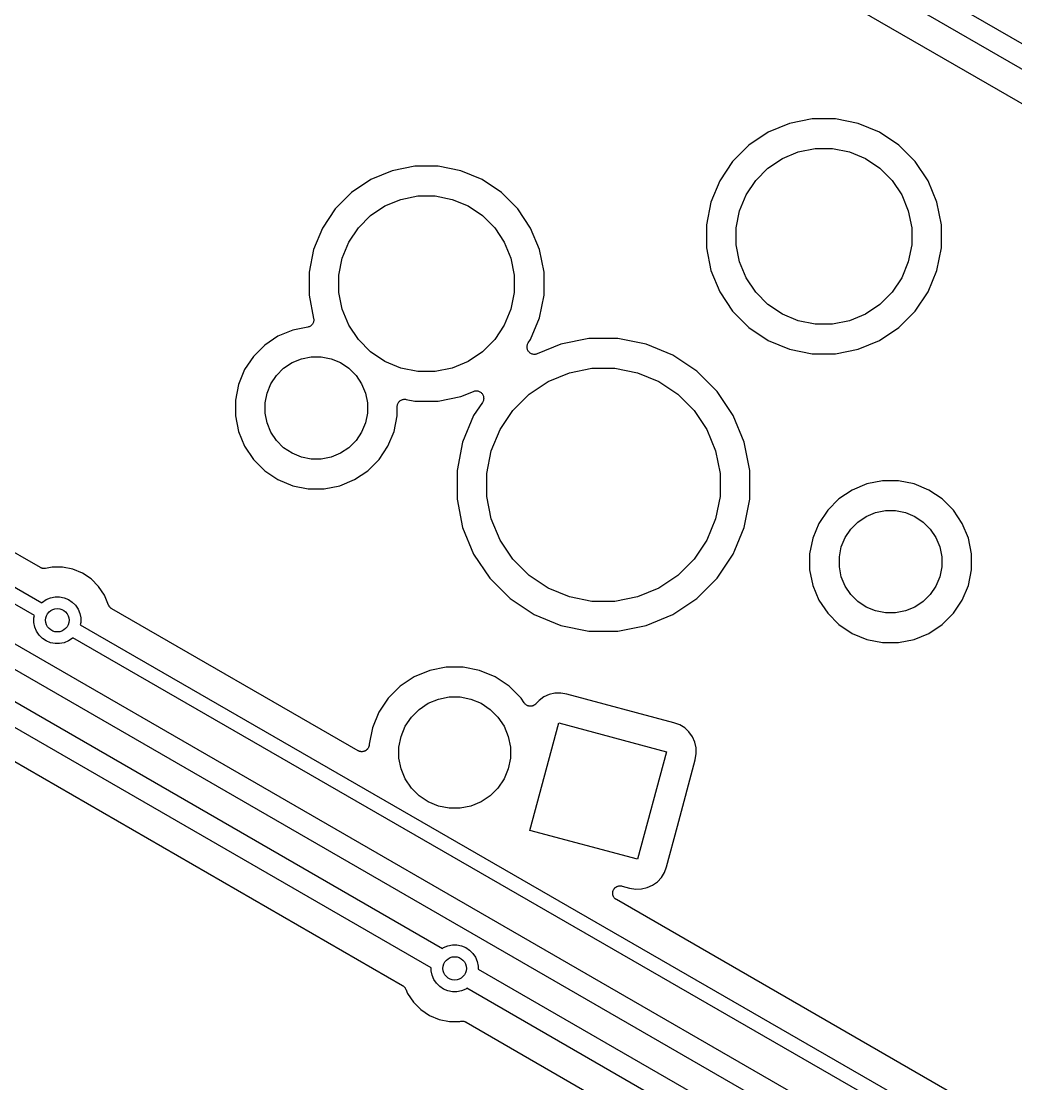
# Model space of a CAD drawing. Extents: x 0.5 to 11.2, y -6.4 to -1.8.
# Drawn here: x 3.58 to 4.25, y -4.705 to -3.989 of the extents above; entities that cross this region are included whole.
import ezdxf

# ---------------------------------------------------------------- set-up
doc = ezdxf.new("R2010")
doc.units = 0
doc.header["$MEASUREMENT"] = 0
doc.layers.add('BLACK', color=7, linetype='CONTINUOUS')

msp = doc.modelspace()

# ---------------------------------------------------------------- linework, layer by layer
at = {"layer": 'BLACK', "linetype": 'CONTINUOUS'}
for p, q in [((4.08141, -3.90485), (4.62007, -4.21585)), ((4.61378, -4.22953), (4.07391, -3.91784)), ((4.07333, -3.9406), (4.602, -4.24583)), ((4.11268, -4.05511), (4.09741, -4.05815)), ((4.12826, -4.05511), (4.11268, -4.05511)), ((4.14353, -4.05815), (4.12826, -4.05511)), ((4.09741, -4.05815), (4.08302, -4.06411)), ((4.15792, -4.06411), (4.14353, -4.05815)), ((4.08302, -4.06411), (4.07007, -4.07276)), ((4.17086, -4.07276), (4.15792, -4.06411)), ((3.05494, -4.06993), (3.59424, -4.38079)), ((4.07007, -4.07276), (4.05906, -4.08377)), ((4.10324, -4.07738), (4.11465, -4.07511)), ((4.11465, -4.07511), (4.12629, -4.07511)), ((4.12629, -4.07511), (4.13769, -4.07738)), ((4.18188, -4.08377), (4.17086, -4.07276)), ((3.58927, -4.38947), (3.05152, -4.0795)), ((4.05906, -4.08377), (4.05041, -4.09672)), ((4.08282, -4.08829), (4.0925, -4.08183)), ((4.0925, -4.08183), (4.10324, -4.07738)), ((4.13769, -4.07738), (4.14844, -4.08183)), ((4.14844, -4.08183), (4.15811, -4.08829)), ((4.19053, -4.09672), (4.18188, -4.08377)), ((3.83005, -4.09004), (3.81566, -4.09599)), ((3.84532, -4.087), (3.83005, -4.09004)), ((3.86089, -4.087), (3.84532, -4.087)), ((3.87617, -4.09004), (3.86089, -4.087)), ((3.89055, -4.09599), (3.87617, -4.09004)), ((4.0746, -4.09652), (4.08282, -4.08829)), ((4.15811, -4.08829), (4.16634, -4.09652)), ((3.81566, -4.09599), (3.80271, -4.10465)), ((3.9035, -4.10465), (3.89055, -4.09599)), ((4.05041, -4.09672), (4.04445, -4.11111)), ((4.06813, -4.10619), (4.0746, -4.09652)), ((4.16634, -4.09652), (4.1728, -4.10619)), ((4.19649, -4.1111), (4.19053, -4.09672)), ((3.80271, -4.10465), (3.7917, -4.11566)), ((3.91451, -4.11566), (3.9035, -4.10465)), ((3.82513, -4.11372), (3.83588, -4.10927)), ((3.83588, -4.10927), (3.84729, -4.107)), ((3.84729, -4.107), (3.85892, -4.107)), ((3.85892, -4.107), (3.87033, -4.10927)), ((3.87033, -4.10927), (3.88108, -4.11372)), ((4.04445, -4.11111), (4.04141, -4.12638)), ((4.06368, -4.11694), (4.06813, -4.10619)), ((4.1728, -4.10619), (4.17725, -4.11694)), ((4.19952, -4.12638), (4.19649, -4.1111)), ((3.7917, -4.11566), (3.78305, -4.12861)), ((3.81546, -4.12018), (3.82513, -4.11372)), ((3.88108, -4.11372), (3.89075, -4.12018)), ((3.92316, -4.12861), (3.91451, -4.11566)), ((4.06141, -4.12835), (4.06368, -4.11694)), ((4.17725, -4.11694), (4.17952, -4.12835)), ((3.80723, -4.12841), (3.81546, -4.12018)), ((3.89075, -4.12018), (3.89898, -4.12841)), ((4.04141, -4.12638), (4.04141, -4.14195)), ((4.19952, -4.14195), (4.19952, -4.12638)), ((3.78305, -4.12861), (3.77709, -4.14299)), ((3.80077, -4.13808), (3.80723, -4.12841)), ((3.89898, -4.12841), (3.90544, -4.13808)), ((3.92912, -4.14299), (3.92316, -4.12861)), ((4.06141, -4.13998), (4.06141, -4.12835)), ((4.17952, -4.12835), (4.17952, -4.13998)), ((3.79632, -4.14883), (3.80077, -4.13808)), ((3.90544, -4.13808), (3.90989, -4.14883)), ((4.06368, -4.15139), (4.06141, -4.13998)), ((4.17952, -4.13998), (4.17725, -4.15139)), ((3.77709, -4.14299), (3.77405, -4.15827)), ((3.93216, -4.15827), (3.92912, -4.14299)), ((4.04141, -4.14195), (4.04445, -4.15722)), ((4.19649, -4.15722), (4.19952, -4.14195)), ((3.79405, -4.16024), (3.79632, -4.14883)), ((3.90989, -4.14883), (3.91216, -4.16024)), ((4.06813, -4.16214), (4.06368, -4.15139)), ((4.17725, -4.15139), (4.1728, -4.16214)), ((3.77405, -4.15827), (3.77405, -4.17384)), ((3.79405, -4.17187), (3.79405, -4.16024)), ((3.91216, -4.16024), (3.91216, -4.17187)), ((3.93216, -4.17384), (3.93216, -4.15827)), ((4.04445, -4.15722), (4.05041, -4.17161)), ((4.0746, -4.17181), (4.06813, -4.16214)), ((4.1728, -4.16214), (4.16634, -4.17181)), ((4.19053, -4.17161), (4.19649, -4.15722)), ((3.77405, -4.17384), (3.77715, -4.18944)), ((3.79632, -4.18328), (3.79405, -4.17187)), ((3.91216, -4.17187), (3.90989, -4.18328)), ((3.92912, -4.18911), (3.93216, -4.17384)), ((4.05041, -4.17161), (4.05906, -4.18456)), ((4.08282, -4.18004), (4.0746, -4.17181)), ((4.16634, -4.17181), (4.15811, -4.18004)), ((4.18188, -4.18456), (4.19053, -4.17161)), ((3.80077, -4.19403), (3.79632, -4.18328)), ((3.90989, -4.18328), (3.90544, -4.19403)), ((4.0925, -4.1865), (4.08282, -4.18004)), ((4.15811, -4.18004), (4.14844, -4.1865)), ((3.77715, -4.19142), (3.77714, -4.19144)), ((3.77715, -4.18944), (3.77716, -4.18948)), ((3.7772, -4.19096), (3.77715, -4.19142)), ((3.77716, -4.18948), (3.77716, -4.18948)), ((3.77716, -4.18948), (3.77716, -4.18948)), ((3.77716, -4.18948), (3.77717, -4.18951)), ((3.77717, -4.18951), (3.77721, -4.18999)), ((3.77725, -4.19048), (3.7772, -4.19096)), ((3.77721, -4.18999), (3.77725, -4.19045)), ((3.77725, -4.19045), (3.77725, -4.19047)), ((3.77725, -4.19047), (3.77725, -4.19048)), ((3.92316, -4.2035), (3.92912, -4.18911)), ((4.05906, -4.18456), (4.07007, -4.19557)), ((4.10324, -4.19095), (4.0925, -4.1865)), ((4.11465, -4.19322), (4.10324, -4.19095)), ((4.13769, -4.19095), (4.12629, -4.19322)), ((4.14844, -4.1865), (4.13769, -4.19095)), ((4.17086, -4.19557), (4.18188, -4.18456)), ((3.76305, -4.19735), (3.75314, -4.20145)), ((3.77323, -4.19532), (3.76305, -4.19735)), ((3.77367, -4.19519), (3.77323, -4.19532)), ((3.77413, -4.19505), (3.77367, -4.19519)), ((3.77414, -4.19504), (3.77413, -4.19505)), ((3.77416, -4.19504), (3.77414, -4.19504)), ((3.77457, -4.19482), (3.77416, -4.19504)), ((3.77499, -4.1946), (3.77457, -4.19482)), ((3.77501, -4.19459), (3.77499, -4.1946)), ((3.77502, -4.19458), (3.77501, -4.19459)), ((3.77538, -4.19429), (3.77502, -4.19458)), ((3.77575, -4.19399), (3.77538, -4.19429)), ((3.77576, -4.19397), (3.77575, -4.19399)), ((3.77578, -4.19396), (3.77576, -4.19397)), ((3.77607, -4.1936), (3.77578, -4.19396)), ((3.77638, -4.19324), (3.77607, -4.1936)), ((3.77639, -4.19322), (3.77638, -4.19324)), ((3.7764, -4.19321), (3.77639, -4.19322)), ((3.77662, -4.1928), (3.7764, -4.19321)), ((3.77685, -4.19238), (3.77662, -4.1928)), ((3.77686, -4.19235), (3.77685, -4.19237)), ((3.77685, -4.19237), (3.77685, -4.19238)), ((3.777, -4.19191), (3.77686, -4.19235)), ((3.77714, -4.19145), (3.777, -4.19191)), ((3.77714, -4.19144), (3.77714, -4.19145)), ((3.80723, -4.2037), (3.80077, -4.19403)), ((3.90544, -4.19403), (3.89898, -4.2037)), ((4.07007, -4.19557), (4.08302, -4.20422)), ((4.12629, -4.19322), (4.11465, -4.19322)), ((4.15792, -4.20422), (4.17086, -4.19557)), ((3.75314, -4.20145), (3.74422, -4.20741)), ((3.81546, -4.21192), (3.80723, -4.2037)), ((3.89898, -4.2037), (3.89075, -4.21192)), ((3.92158, -4.20587), (3.92316, -4.2035)), ((3.96241, -4.20297), (3.94338, -4.20675)), ((3.98181, -4.20297), (3.96241, -4.20297)), ((4.00084, -4.20675), (3.98181, -4.20297)), ((4.08302, -4.20422), (4.09741, -4.21018)), ((4.14353, -4.21018), (4.15792, -4.20422)), ((3.74422, -4.20741), (3.73663, -4.21499)), ((3.82513, -4.21839), (3.81546, -4.21192)), ((3.89075, -4.21192), (3.88108, -4.21839)), ((3.92073, -4.20862), (3.92078, -4.20814)), ((3.92074, -4.20863), (3.92073, -4.20862)), ((3.92073, -4.20864), (3.92074, -4.20863)), ((3.92078, -4.20912), (3.92073, -4.20864)), ((3.92078, -4.20814), (3.92083, -4.20767)), ((3.92082, -4.2096), (3.92078, -4.20912)), ((3.92083, -4.2096), (3.92082, -4.2096)), ((3.92083, -4.20766), (3.92084, -4.20765)), ((3.92083, -4.20767), (3.92083, -4.20766)), ((3.92083, -4.20961), (3.92083, -4.2096)), ((3.92096, -4.21007), (3.92083, -4.20961)), ((3.92084, -4.20765), (3.92098, -4.20718)), ((3.9211, -4.21053), (3.92096, -4.21007)), ((3.92098, -4.20718), (3.92112, -4.20673)), ((3.92111, -4.21054), (3.9211, -4.21053)), ((3.92134, -4.21098), (3.92111, -4.21054)), ((3.92111, -4.21054), (3.92111, -4.21054)), ((3.92112, -4.20672), (3.92136, -4.20628)), ((3.92112, -4.20673), (3.92112, -4.20672)), ((3.92112, -4.20673), (3.92112, -4.20673)), ((3.92156, -4.2114), (3.92134, -4.21098)), ((3.92136, -4.20628), (3.92158, -4.20587)), ((3.92156, -4.21141), (3.92156, -4.2114)), ((3.92156, -4.2114), (3.92156, -4.2114)), ((3.92187, -4.21179), (3.92156, -4.21141)), ((3.92217, -4.21216), (3.92187, -4.21179)), ((3.92218, -4.21216), (3.92217, -4.21216)), ((3.92217, -4.21216), (3.92217, -4.21216)), ((3.92256, -4.21248), (3.92218, -4.21216)), ((3.92292, -4.21278), (3.92256, -4.21248)), ((3.92293, -4.21279), (3.92292, -4.21278)), ((3.92292, -4.21278), (3.92292, -4.21278)), ((3.92335, -4.21302), (3.92293, -4.21279)), ((3.94338, -4.20675), (3.92765, -4.21327)), ((4.01877, -4.21418), (4.00084, -4.20675)), ((4.09741, -4.21018), (4.11268, -4.21322)), ((4.12826, -4.21322), (4.14353, -4.21018)), ((3.73663, -4.21499), (3.73068, -4.22391)), ((3.75697, -4.22295), (3.76261, -4.21918)), ((3.76261, -4.21918), (3.76888, -4.21658)), ((3.76888, -4.21658), (3.77553, -4.21526)), ((3.77553, -4.21526), (3.78232, -4.21526)), ((3.78232, -4.21526), (3.78898, -4.21658)), ((3.78898, -4.21658), (3.79525, -4.21918)), ((3.79525, -4.21918), (3.80089, -4.22295)), ((3.83588, -4.22284), (3.82513, -4.21839)), ((3.88108, -4.21839), (3.87033, -4.22284)), ((3.92377, -4.21325), (3.92335, -4.21302)), ((3.92378, -4.21325), (3.92377, -4.21325)), ((3.92379, -4.21325), (3.92378, -4.21325)), ((3.92425, -4.2134), (3.92379, -4.21325)), ((3.9247, -4.21354), (3.92425, -4.2134)), ((3.92471, -4.21354), (3.9247, -4.21354)), ((3.92472, -4.21355), (3.92471, -4.21354)), ((3.9252, -4.2136), (3.92472, -4.21355)), ((3.92567, -4.21365), (3.9252, -4.2136)), ((3.92568, -4.21365), (3.92567, -4.21365)), ((3.92569, -4.21365), (3.92568, -4.21365)), ((3.92616, -4.21361), (3.92569, -4.21365)), ((3.92665, -4.21357), (3.92616, -4.21361)), ((3.92666, -4.21356), (3.92665, -4.21356)), ((3.92665, -4.21356), (3.92665, -4.21357)), ((3.92711, -4.21343), (3.92666, -4.21356)), ((3.92758, -4.2133), (3.92711, -4.21343)), ((3.9276, -4.21329), (3.92758, -4.2133)), ((3.92765, -4.21327), (3.9276, -4.21329)), ((3.9276, -4.21329), (3.9276, -4.21329)), ((3.9276, -4.21329), (3.9276, -4.21329)), ((4.0349, -4.22496), (4.01877, -4.21418)), ((4.11268, -4.21322), (4.12826, -4.21322)), ((3.73068, -4.22391), (3.72657, -4.23382)), ((3.75217, -4.22774), (3.75697, -4.22295)), ((3.80089, -4.22295), (3.80569, -4.22774)), ((3.84729, -4.22511), (3.83588, -4.22284)), ((3.85892, -4.22511), (3.84729, -4.22511)), ((3.87033, -4.22284), (3.85892, -4.22511)), ((3.93493, -4.2319), (3.94921, -4.22598)), ((3.94921, -4.22598), (3.96438, -4.22297)), ((3.96438, -4.22297), (3.97984, -4.22297)), ((3.97984, -4.22297), (3.99501, -4.22598)), ((3.99501, -4.22598), (4.0093, -4.2319)), ((4.04862, -4.23868), (4.0349, -4.22496)), ((3.72657, -4.23382), (3.72448, -4.24434)), ((3.7458, -4.23966), (3.7484, -4.23339)), ((3.7484, -4.23339), (3.75217, -4.22774)), ((3.80569, -4.22774), (3.80946, -4.23339)), ((3.80946, -4.23339), (3.81205, -4.23966)), ((3.92207, -4.24049), (3.93493, -4.2319)), ((4.0093, -4.2319), (4.02215, -4.24049)), ((3.74448, -4.24631), (3.7458, -4.23966)), ((3.81205, -4.23966), (3.81338, -4.24631)), ((3.87617, -4.24207), (3.88468, -4.23854)), ((3.88468, -4.23854), (3.88473, -4.23852)), ((3.88473, -4.23852), (3.88473, -4.23852)), ((3.88473, -4.23852), (3.88473, -4.23852)), ((3.88473, -4.23852), (3.88474, -4.23852)), ((3.88474, -4.23852), (3.88521, -4.23838)), ((3.88521, -4.23838), (3.88567, -4.23825)), ((3.88567, -4.23825), (3.88568, -4.23825)), ((3.88568, -4.23825), (3.88617, -4.2382)), ((3.88568, -4.23825), (3.88568, -4.23825)), ((3.88617, -4.2382), (3.88664, -4.23816)), ((3.88664, -4.23816), (3.88665, -4.23816)), ((3.88665, -4.23816), (3.88665, -4.23816)), ((3.88665, -4.23816), (3.88713, -4.23822)), ((3.88713, -4.23822), (3.88761, -4.23827)), ((3.88761, -4.23827), (3.88762, -4.23827)), ((3.88762, -4.23827), (3.88762, -4.23827)), ((3.88762, -4.23827), (3.88809, -4.23842)), ((3.88809, -4.23842), (3.88854, -4.23856)), ((3.88854, -4.23856), (3.88855, -4.23856)), ((3.88855, -4.23856), (3.88855, -4.23856)), ((3.88855, -4.23856), (3.88898, -4.23879)), ((3.88898, -4.23879), (3.8894, -4.23902)), ((3.8894, -4.23902), (3.8894, -4.23903)), ((3.8894, -4.23903), (3.88941, -4.23903)), ((3.88941, -4.23903), (3.88978, -4.23934)), ((3.88978, -4.23934), (3.89015, -4.23965)), ((3.89015, -4.23965), (3.89015, -4.23965)), ((3.89015, -4.23965), (3.89016, -4.23966)), ((3.89016, -4.23966), (3.89046, -4.24003)), ((3.89046, -4.24003), (3.89076, -4.24041)), ((3.89076, -4.24041), (3.89077, -4.24041)), ((3.89077, -4.24041), (3.89077, -4.24042)), ((3.89077, -4.24042), (3.891, -4.24084)), ((3.891, -4.24084), (3.89122, -4.24127)), ((3.89122, -4.24127), (3.89122, -4.24127)), ((3.89122, -4.24127), (3.89123, -4.24128)), ((3.89123, -4.24128), (3.89136, -4.24175)), ((3.91114, -4.25143), (3.92207, -4.24049)), ((4.02215, -4.24049), (4.03309, -4.25143)), ((4.0594, -4.25481), (4.04862, -4.23868)), ((3.23149, -4.24847), (3.8638, -4.61353)), ((3.59328, -4.35716), (3.40422, -4.24818)), ((3.72448, -4.24434), (3.72448, -4.25507)), ((3.74448, -4.2531), (3.74448, -4.24631)), ((3.81338, -4.24631), (3.81338, -4.2531)), ((3.83338, -4.24875), (3.83343, -4.24828)), ((3.83343, -4.24828), (3.83348, -4.24781)), ((3.83348, -4.2478), (3.83349, -4.24778)), ((3.83348, -4.24781), (3.83348, -4.2478)), ((3.83349, -4.24778), (3.83363, -4.24734)), ((3.83363, -4.24734), (3.83377, -4.24688)), ((3.83377, -4.24688), (3.83378, -4.24687)), ((3.83378, -4.24685), (3.83401, -4.24644)), ((3.83378, -4.24687), (3.83378, -4.24685)), ((3.83401, -4.24644), (3.83423, -4.24602)), ((3.83423, -4.24602), (3.83424, -4.24601)), ((3.83424, -4.24601), (3.83425, -4.246)), ((3.83425, -4.246), (3.83455, -4.24564)), ((3.83455, -4.24564), (3.83486, -4.24527)), ((3.83486, -4.24527), (3.83487, -4.24526)), ((3.83487, -4.24526), (3.83488, -4.24525)), ((3.83488, -4.24525), (3.83525, -4.24495)), ((3.83525, -4.24495), (3.83561, -4.24466)), ((3.83561, -4.24466), (3.83563, -4.24465)), ((3.83563, -4.24465), (3.83564, -4.24464)), ((3.83564, -4.24464), (3.83605, -4.24442)), ((3.83605, -4.24442), (3.83647, -4.2442)), ((3.83647, -4.2442), (3.83649, -4.2442)), ((3.83649, -4.2442), (3.8365, -4.24419)), ((3.8365, -4.24419), (3.83695, -4.24406)), ((3.83695, -4.24406), (3.83741, -4.24392)), ((3.83741, -4.24392), (3.83742, -4.24392)), ((3.83742, -4.24392), (3.83744, -4.24391)), ((3.83744, -4.24391), (3.83791, -4.24387)), ((3.83791, -4.24387), (3.83838, -4.24382)), ((3.83838, -4.24382), (3.8384, -4.24383)), ((3.8384, -4.24383), (3.83841, -4.24382)), ((3.83841, -4.24382), (3.83888, -4.24387)), ((3.83888, -4.24387), (3.83935, -4.24392)), ((3.83935, -4.24392), (3.84532, -4.24511)), ((3.84532, -4.24511), (3.86089, -4.24511)), ((3.86089, -4.24511), (3.87617, -4.24207)), ((3.89075, -4.24594), (3.88482, -4.25481)), ((3.89098, -4.24551), (3.89075, -4.24594)), ((3.89121, -4.24509), (3.89098, -4.24551)), ((3.89135, -4.24463), (3.89121, -4.24508)), ((3.89121, -4.24508), (3.89121, -4.24509)), ((3.89121, -4.24509), (3.89121, -4.24509)), ((3.89149, -4.24416), (3.89135, -4.24463)), ((3.89136, -4.24175), (3.8915, -4.2422)), ((3.8915, -4.24415), (3.89149, -4.24415)), ((3.89149, -4.24415), (3.89149, -4.24416)), ((3.8915, -4.2422), (3.8915, -4.24221)), ((3.8915, -4.24221), (3.8915, -4.24222)), ((3.8915, -4.24222), (3.89155, -4.2427)), ((3.89154, -4.24368), (3.8915, -4.24415)), ((3.89159, -4.24319), (3.89154, -4.24368)), ((3.89155, -4.2427), (3.89159, -4.24318)), ((3.89159, -4.24318), (3.89159, -4.24318)), ((3.89159, -4.24318), (3.89159, -4.24319)), ((3.72448, -4.25507), (3.72657, -4.26559)), ((3.7458, -4.25975), (3.74448, -4.2531)), ((3.81338, -4.2531), (3.81205, -4.25975)), ((3.83128, -4.26559), (3.83338, -4.25507)), ((3.83338, -4.24878), (3.83338, -4.24875)), ((3.83338, -4.24879), (3.83338, -4.24878)), ((3.83338, -4.24878), (3.83338, -4.24878)), ((3.83338, -4.24882), (3.83338, -4.24879)), ((3.83338, -4.25507), (3.83338, -4.24882)), ((3.88482, -4.25481), (3.8774, -4.27274)), ((3.90255, -4.26428), (3.91114, -4.25143)), ((4.03309, -4.25143), (4.04168, -4.26428)), ((4.06683, -4.27274), (4.0594, -4.25481)), ((3.8563, -4.62653), (3.224, -4.26146)), ((3.7484, -4.26602), (3.7458, -4.25975)), ((3.81205, -4.25975), (3.80946, -4.26602)), ((3.72657, -4.26559), (3.73068, -4.2755)), ((3.75217, -4.27166), (3.7484, -4.26602)), ((3.80946, -4.26602), (3.80569, -4.27166)), ((3.82718, -4.2755), (3.83128, -4.26559)), ((3.89663, -4.27857), (3.90255, -4.26428)), ((4.04168, -4.26428), (4.0476, -4.27857)), ((3.73068, -4.2755), (3.73663, -4.28441)), ((3.75697, -4.27646), (3.75217, -4.27166)), ((3.76261, -4.28023), (3.75697, -4.27646)), ((3.80089, -4.27646), (3.79525, -4.28023)), ((3.80569, -4.27166), (3.80089, -4.27646)), ((3.82122, -4.28441), (3.82718, -4.2755)), ((3.8774, -4.27274), (3.87361, -4.29177)), ((4.07061, -4.29177), (4.06683, -4.27274)), ((3.22342, -4.28422), (3.83701, -4.63848)), ((3.73663, -4.28441), (3.74422, -4.292)), ((3.76888, -4.28283), (3.76261, -4.28023)), ((3.77553, -4.28415), (3.76888, -4.28283)), ((3.78232, -4.28415), (3.77553, -4.28415)), ((3.78898, -4.28283), (3.78232, -4.28415)), ((3.79525, -4.28023), (3.78898, -4.28283)), ((3.81364, -4.292), (3.82122, -4.28441)), ((3.89361, -4.29374), (3.89663, -4.27857)), ((4.0476, -4.27857), (4.05061, -4.29374)), ((3.74422, -4.292), (3.75314, -4.29796)), ((3.75314, -4.29796), (3.76305, -4.30206)), ((3.79481, -4.30206), (3.80472, -4.29796)), ((3.80472, -4.29796), (3.81364, -4.292)), ((3.87361, -4.29177), (3.87361, -4.31117)), ((3.89361, -4.3092), (3.89361, -4.29374)), ((4.05061, -4.29374), (4.05061, -4.3092)), ((4.07061, -4.31117), (4.07061, -4.29177)), ((3.76305, -4.30206), (3.77356, -4.30415)), ((3.77356, -4.30415), (3.78429, -4.30415)), ((3.78429, -4.30415), (3.79481, -4.30206)), ((4.13951, -4.30498), (4.13059, -4.31094)), ((4.14942, -4.30088), (4.13951, -4.30498)), ((4.15994, -4.29878), (4.14942, -4.30088)), ((4.17066, -4.29878), (4.15994, -4.29878)), ((4.18118, -4.30088), (4.17066, -4.29878)), ((4.19109, -4.30498), (4.18118, -4.30088)), ((4.20001, -4.31094), (4.19109, -4.30498)), ((3.87361, -4.31117), (3.8774, -4.3302)), ((3.89663, -4.32437), (3.89361, -4.3092)), ((4.05061, -4.3092), (4.0476, -4.32437)), ((4.06683, -4.3302), (4.07061, -4.31117)), ((4.13059, -4.31094), (4.123, -4.31852)), ((4.20759, -4.31852), (4.20001, -4.31094)), ((4.123, -4.31852), (4.11705, -4.32744)), ((4.14898, -4.3227), (4.15525, -4.32011)), ((4.15525, -4.32011), (4.1619, -4.31878)), ((4.1619, -4.31878), (4.16869, -4.31878)), ((4.16869, -4.31878), (4.17535, -4.32011)), ((4.17535, -4.32011), (4.18162, -4.3227)), ((4.21355, -4.32744), (4.20759, -4.31852)), ((3.90255, -4.33865), (3.89663, -4.32437)), ((4.0476, -4.32437), (4.04168, -4.33865)), ((4.13854, -4.33127), (4.14334, -4.32647)), ((4.14334, -4.32647), (4.14898, -4.3227)), ((4.18162, -4.3227), (4.18726, -4.32647)), ((4.18726, -4.32647), (4.19206, -4.33127)), ((3.8774, -4.3302), (3.88482, -4.34812)), ((4.0605, -4.34546), (4.06683, -4.3302)), ((4.11705, -4.32744), (4.11294, -4.33735)), ((4.13477, -4.33691), (4.13854, -4.33127)), ((4.19206, -4.33127), (4.19583, -4.33691)), ((4.21765, -4.33735), (4.21355, -4.32744)), ((3.91114, -4.35151), (3.90255, -4.33865)), ((4.04168, -4.33865), (4.03309, -4.35151)), ((4.11294, -4.33735), (4.11085, -4.34787)), ((4.13217, -4.34318), (4.13477, -4.33691)), ((4.19583, -4.33691), (4.19842, -4.34318)), ((4.21975, -4.34787), (4.21765, -4.33735)), ((3.88482, -4.34812), (3.8956, -4.36426)), ((4.04862, -4.36426), (4.0594, -4.34812)), ((4.0594, -4.34812), (4.0605, -4.34546)), ((4.11085, -4.34787), (4.11085, -4.35859)), ((4.13085, -4.34984), (4.13217, -4.34318)), ((4.19842, -4.34318), (4.19975, -4.34984)), ((4.21975, -4.35859), (4.21975, -4.34787)), ((3.92207, -4.36244), (3.91114, -4.35151)), ((4.03309, -4.35151), (4.02215, -4.36244)), ((4.13085, -4.35662), (4.13085, -4.34984)), ((4.19975, -4.34984), (4.19975, -4.35662)), ((3.59355, -4.35728), (3.59328, -4.35716)), ((3.59381, -4.35742), (3.59355, -4.35728)), ((3.594, -4.35748), (3.59381, -4.35742)), ((3.59417, -4.35756), (3.594, -4.35748)), ((3.59446, -4.35763), (3.59417, -4.35756)), ((3.59474, -4.35772), (3.59446, -4.35763)), ((3.59494, -4.35774), (3.59474, -4.35772)), ((3.59512, -4.35778), (3.59494, -4.35774)), ((3.59542, -4.35779), (3.59512, -4.35778)), ((3.59571, -4.35783), (3.59542, -4.35779)), ((3.59591, -4.35781), (3.59571, -4.35783)), ((3.5961, -4.35782), (3.59591, -4.35781)), ((3.59639, -4.35777), (3.5961, -4.35782)), ((3.59669, -4.35774), (3.59639, -4.35777)), ((3.59676, -4.35773), (3.59669, -4.35774)), ((3.60118, -4.35685), (3.59676, -4.35773)), ((3.60822, -4.35685), (3.60118, -4.35685)), ((3.61513, -4.35822), (3.60822, -4.35685)), ((3.62164, -4.36092), (3.61513, -4.35822)), ((3.62749, -4.36483), (3.62164, -4.36092)), ((3.93493, -4.37103), (3.92207, -4.36244)), ((4.02215, -4.36244), (4.0093, -4.37103)), ((4.11085, -4.35859), (4.11294, -4.36911)), ((4.13217, -4.36328), (4.13085, -4.35662)), ((4.19975, -4.35662), (4.19842, -4.36328)), ((4.21765, -4.36911), (4.21975, -4.35859)), ((3.50919, -4.36987), (4.13019, -4.7284)), ((3.63247, -4.36981), (3.62749, -4.36483)), ((3.63638, -4.37566), (3.63247, -4.36981)), ((3.8956, -4.36426), (3.90932, -4.37798)), ((4.0349, -4.37798), (4.04862, -4.36426)), ((4.11294, -4.36911), (4.11705, -4.37902)), ((4.13477, -4.36955), (4.13217, -4.36328)), ((4.13854, -4.37519), (4.13477, -4.36955)), ((4.19583, -4.36955), (4.19206, -4.37519)), ((4.19842, -4.36328), (4.19583, -4.36955)), ((4.21355, -4.37902), (4.21765, -4.36911)), ((3.60011, -4.37745), (3.60315, -4.37685)), ((3.60315, -4.37685), (3.60625, -4.37685)), ((3.60625, -4.37685), (3.6093, -4.37745)), ((3.63919, -4.38243), (3.63638, -4.37566)), ((3.94921, -4.37695), (3.93493, -4.37103)), ((3.96438, -4.37997), (3.94921, -4.37695)), ((3.99501, -4.37695), (3.97984, -4.37997)), ((4.0093, -4.37103), (3.99501, -4.37695)), ((4.14334, -4.37999), (4.13854, -4.37519)), ((4.19206, -4.37519), (4.18726, -4.37999)), ((4.12269, -4.74139), (3.5017, -4.38286)), ((3.59424, -4.38079), (3.59466, -4.38036)), ((3.59466, -4.38036), (3.59724, -4.37864)), ((3.59724, -4.37864), (3.60011, -4.37745)), ((3.6093, -4.37745), (3.61216, -4.37864)), ((3.61216, -4.37864), (3.61474, -4.38036)), ((3.61474, -4.38036), (3.61694, -4.38256)), ((3.61694, -4.38256), (3.61866, -4.38514)), ((3.63925, -4.38255), (3.63919, -4.38243)), ((3.6393, -4.38268), (3.63925, -4.38255)), ((3.63948, -4.38298), (3.6393, -4.38268)), ((3.63965, -4.38329), (3.63948, -4.38298)), ((3.63973, -4.3834), (3.63965, -4.38329)), ((3.6398, -4.38352), (3.63973, -4.3834)), ((3.64004, -4.38378), (3.6398, -4.38352)), ((3.64026, -4.38405), (3.64004, -4.38378)), ((3.64037, -4.38413), (3.64026, -4.38405)), ((3.64046, -4.38424), (3.64037, -4.38413)), ((3.64075, -4.38444), (3.64046, -4.38424)), ((3.64102, -4.38467), (3.64075, -4.38444)), ((3.90932, -4.37798), (3.92546, -4.38876)), ((3.97984, -4.37997), (3.96438, -4.37997)), ((4.01877, -4.38876), (4.0349, -4.37798)), ((4.11705, -4.37902), (4.123, -4.38794)), ((4.14898, -4.38376), (4.14334, -4.37999)), ((4.15525, -4.38636), (4.14898, -4.38376)), ((4.18162, -4.38376), (4.17535, -4.38636)), ((4.18726, -4.37999), (4.18162, -4.38376)), ((4.20759, -4.38794), (4.21355, -4.37902)), ((3.58896, -4.39105), (3.58927, -4.38947)), ((3.58896, -4.39415), (3.58896, -4.39105)), ((3.61866, -4.38514), (3.61985, -4.388)), ((3.61985, -4.388), (3.62045, -4.39105)), ((3.62045, -4.39105), (3.62045, -4.39415)), ((3.64114, -4.38473), (3.64102, -4.38467)), ((3.64125, -4.38481), (3.64114, -4.38473)), ((3.64131, -4.38485), (3.64125, -4.38481)), ((3.80705, -4.48045), (3.64131, -4.38485)), ((3.92546, -4.38876), (3.94338, -4.39618)), ((4.00084, -4.39618), (4.01877, -4.38876)), ((4.123, -4.38794), (4.13059, -4.39552)), ((4.1619, -4.38768), (4.15525, -4.38636)), ((4.16869, -4.38768), (4.1619, -4.38768)), ((4.17535, -4.38636), (4.16869, -4.38768)), ((4.20001, -4.39552), (4.20759, -4.38794)), ((3.58956, -4.39719), (3.58896, -4.39415)), ((3.59075, -4.40006), (3.58956, -4.39719)), ((3.62045, -4.39415), (3.62014, -4.39573)), ((3.62014, -4.39573), (4.23924, -4.75282)), ((3.94338, -4.39618), (3.96241, -4.39997)), ((3.98181, -4.39997), (4.00084, -4.39618)), ((4.13059, -4.39552), (4.13951, -4.40148)), ((4.19109, -4.40148), (4.20001, -4.39552)), ((3.59247, -4.40264), (3.59075, -4.40006)), ((3.59466, -4.40483), (3.59247, -4.40264)), ((3.59724, -4.40655), (3.59466, -4.40483)), ((3.61474, -4.40483), (3.61216, -4.40655)), ((3.61517, -4.4044), (3.61474, -4.40483)), ((4.23427, -4.76149), (3.61517, -4.4044)), ((3.96241, -4.39997), (3.98181, -4.39997)), ((4.13951, -4.40148), (4.14942, -4.40559)), ((4.14942, -4.40559), (4.15994, -4.40768)), ((4.17066, -4.40768), (4.18118, -4.40559)), ((4.18118, -4.40559), (4.19109, -4.40148)), ((3.60011, -4.40774), (3.59724, -4.40655)), ((3.60315, -4.40835), (3.60011, -4.40774)), ((3.60625, -4.40835), (3.60315, -4.40835)), ((3.6093, -4.40774), (3.60625, -4.40835)), ((3.61216, -4.40655), (3.6093, -4.40774)), ((4.15994, -4.40768), (4.17066, -4.40768)), ((3.85528, -4.42642), (3.84482, -4.43076)), ((3.86639, -4.42421), (3.85528, -4.42642)), ((3.87772, -4.42421), (3.86639, -4.42421)), ((3.88882, -4.42642), (3.87772, -4.42421)), ((3.89929, -4.43076), (3.88882, -4.42642)), ((3.84482, -4.43076), (3.8354, -4.43705)), ((3.90871, -4.43705), (3.89929, -4.43076)), ((3.8354, -4.43705), (3.82739, -4.44506)), ((3.91672, -4.44506), (3.90871, -4.43705)), ((3.93951, -4.44174), (3.93567, -4.44264)), ((3.94344, -4.44161), (3.93951, -4.44174)), ((3.94757, -4.44229), (3.94344, -4.44161)), ((3.82739, -4.44506), (3.8211, -4.45448)), ((3.84815, -4.45258), (3.85429, -4.44848)), ((3.85429, -4.44848), (3.86111, -4.44565)), ((3.86111, -4.44565), (3.86836, -4.44421)), ((3.86836, -4.44421), (3.87575, -4.44421)), ((3.87575, -4.44421), (3.88299, -4.44565)), ((3.88299, -4.44565), (3.88982, -4.44848)), ((3.88982, -4.44848), (3.89596, -4.45258)), ((3.91886, -4.44827), (3.91672, -4.44506)), ((3.91891, -4.44832), (3.91886, -4.44827)), ((3.91894, -4.44838), (3.91891, -4.44832)), ((3.91922, -4.4487), (3.91894, -4.44838)), ((3.91948, -4.44903), (3.91922, -4.4487)), ((3.92667, -4.44891), (3.92662, -4.44896)), ((3.92888, -4.44656), (3.92667, -4.44891)), ((3.93208, -4.44426), (3.92888, -4.44656)), ((3.93567, -4.44264), (3.93208, -4.44426)), ((4.01954, -4.46158), (3.94757, -4.44229)), ((3.8211, -4.45448), (3.81676, -4.46494)), ((3.84292, -4.45781), (3.84815, -4.45258)), ((3.89596, -4.45258), (3.90118, -4.45781)), ((3.91953, -4.44907), (3.91948, -4.44903)), ((3.91958, -4.44912), (3.91953, -4.44907)), ((3.91991, -4.44938), (3.91958, -4.44912)), ((3.92024, -4.44965), (3.91991, -4.44938)), ((3.92029, -4.44968), (3.92024, -4.44965)), ((3.92035, -4.44972), (3.92029, -4.44968)), ((3.92072, -4.44991), (3.92035, -4.44972)), ((3.9211, -4.45011), (3.92072, -4.44991)), ((3.92116, -4.45013), (3.9211, -4.45011)), ((3.92122, -4.45016), (3.92116, -4.45013)), ((3.92163, -4.45027), (3.92122, -4.45016)), ((3.92203, -4.4504), (3.92163, -4.45027)), ((3.9221, -4.4504), (3.92203, -4.4504)), ((3.92216, -4.45042), (3.9221, -4.4504)), ((3.92258, -4.45045), (3.92216, -4.45042)), ((3.923, -4.4505), (3.92258, -4.45045)), ((3.92307, -4.45049), (3.923, -4.4505)), ((3.92313, -4.45049), (3.92307, -4.45049)), ((3.92355, -4.45044), (3.92313, -4.45049)), ((3.92397, -4.4504), (3.92355, -4.45044)), ((3.92404, -4.45039), (3.92397, -4.4504)), ((3.9241, -4.45038), (3.92404, -4.45039)), ((3.9245, -4.45025), (3.9241, -4.45038)), ((3.92491, -4.45013), (3.9245, -4.45025)), ((3.92497, -4.4501), (3.92491, -4.45013)), ((3.92503, -4.45007), (3.92497, -4.4501)), ((3.9254, -4.44987), (3.92503, -4.45007)), ((3.92577, -4.44967), (3.9254, -4.44987)), ((3.92582, -4.44963), (3.92577, -4.44967)), ((3.92588, -4.4496), (3.92582, -4.44963)), ((3.9262, -4.44932), (3.92588, -4.4496)), ((3.92653, -4.44906), (3.9262, -4.44932)), ((3.92657, -4.44901), (3.92653, -4.44906)), ((3.92662, -4.44896), (3.92657, -4.44901)), ((3.83882, -4.46395), (3.84292, -4.45781)), ((3.90118, -4.45781), (3.90528, -4.46395)), ((3.92272, -4.53411), (3.94213, -4.46167)), ((3.94213, -4.46167), (4.01457, -4.48108)), ((4.02346, -4.46305), (4.01954, -4.46158)), ((4.02681, -4.46513), (4.02346, -4.46305)), ((3.81676, -4.46494), (3.81455, -4.47605)), ((3.83599, -4.47077), (3.83882, -4.46395)), ((3.90528, -4.46395), (3.90811, -4.47077)), ((4.02968, -4.46783), (4.02681, -4.46513)), ((4.03198, -4.47103), (4.02968, -4.46783)), ((3.81435, -4.47746), (3.81428, -4.47776)), ((3.81444, -4.47716), (3.81435, -4.47746)), ((3.81446, -4.47698), (3.81444, -4.47716)), ((3.8145, -4.47681), (3.81446, -4.47698)), ((3.81452, -4.4765), (3.8145, -4.47681)), ((3.81455, -4.47619), (3.81452, -4.4765)), ((3.81455, -4.47605), (3.81455, -4.47612)), ((3.81455, -4.47612), (3.81455, -4.47619)), ((3.83455, -4.47802), (3.83599, -4.47077)), ((3.90811, -4.47077), (3.90955, -4.47802)), ((4.0336, -4.47462), (4.03198, -4.47103)), ((4.0345, -4.47845), (4.0336, -4.47462)), ((3.80734, -4.48058), (3.80705, -4.48045)), ((3.80761, -4.48073), (3.80734, -4.48058)), ((3.80778, -4.48078), (3.80761, -4.48073)), ((3.80794, -4.48085), (3.80778, -4.48078)), ((3.80825, -4.48092), (3.80794, -4.48085)), ((3.80855, -4.48102), (3.80825, -4.48092)), ((3.80872, -4.48103), (3.80855, -4.48102)), ((3.80889, -4.48107), (3.80872, -4.48103)), ((3.80921, -4.48109), (3.80889, -4.48107)), ((3.80952, -4.48112), (3.80921, -4.48109)), ((3.80969, -4.4811), (3.80952, -4.48112)), ((3.80987, -4.48111), (3.80969, -4.4811)), ((3.81018, -4.48106), (3.80987, -4.48111)), ((3.81049, -4.48103), (3.81018, -4.48106)), ((3.81066, -4.48098), (3.81049, -4.48103)), ((3.81083, -4.48095), (3.81066, -4.48098)), ((3.81113, -4.48084), (3.81083, -4.48095)), ((3.81143, -4.48075), (3.81113, -4.48084)), ((3.81158, -4.48067), (3.81143, -4.48075)), ((3.81175, -4.48061), (3.81158, -4.48067)), ((3.81201, -4.48045), (3.81175, -4.48061)), ((3.81229, -4.4803), (3.81201, -4.48045)), ((3.81243, -4.48019), (3.81229, -4.4803)), ((3.81258, -4.4801), (3.81243, -4.48019)), ((3.81281, -4.47989), (3.81258, -4.4801)), ((3.81305, -4.47969), (3.81281, -4.47989)), ((3.81316, -4.47956), (3.81305, -4.47969)), ((3.81329, -4.47944), (3.81316, -4.47956)), ((3.81348, -4.47918), (3.81329, -4.47944)), ((3.81368, -4.47894), (3.81348, -4.47918)), ((3.81376, -4.47879), (3.81368, -4.47894)), ((3.81387, -4.47865), (3.81376, -4.47879)), ((3.814, -4.47836), (3.81387, -4.47865)), ((3.81415, -4.47809), (3.814, -4.47836)), ((3.8142, -4.47792), (3.81415, -4.47809)), ((3.81428, -4.47776), (3.8142, -4.47792)), ((3.83455, -4.48541), (3.83455, -4.47802)), ((3.90955, -4.47802), (3.90955, -4.48541)), ((4.01457, -4.48108), (3.99516, -4.55352)), ((4.03394, -4.48652), (4.03463, -4.48239)), ((4.03463, -4.48239), (4.0345, -4.47845)), ((3.83599, -4.49265), (3.83455, -4.48541)), ((3.90955, -4.48541), (3.90811, -4.49265)), ((4.02197, -4.53123), (4.03394, -4.48652)), ((3.83882, -4.49947), (3.83599, -4.49265)), ((3.90811, -4.49265), (3.90528, -4.49947)), ((3.84292, -4.50562), (3.83882, -4.49947)), ((3.84815, -4.51084), (3.84292, -4.50562)), ((3.90118, -4.50562), (3.89596, -4.51084)), ((3.90528, -4.49947), (3.90118, -4.50562)), ((3.85429, -4.51494), (3.84815, -4.51084)), ((3.89596, -4.51084), (3.88982, -4.51494)), ((3.86111, -4.51777), (3.85429, -4.51494)), ((3.86836, -4.51921), (3.86111, -4.51777)), ((3.87575, -4.51921), (3.86836, -4.51921)), ((3.88299, -4.51777), (3.87575, -4.51921)), ((3.88982, -4.51494), (3.88299, -4.51777)), ((3.99516, -4.55352), (3.92272, -4.53411)), ((4.01466, -4.55849), (4.02197, -4.53123)), ((4.01111, -4.56576), (4.01319, -4.56241)), ((4.01319, -4.56241), (4.01466, -4.55849)), ((4.00521, -4.57093), (4.00841, -4.56863)), ((4.00841, -4.56863), (4.01111, -4.56576)), ((3.97836, -4.57665), (3.97838, -4.57632)), ((3.97839, -4.57681), (3.97836, -4.57665)), ((3.97837, -4.576), (3.9784, -4.57584)), ((3.97838, -4.57632), (3.97837, -4.576)), ((3.97839, -4.57697), (3.97839, -4.57681)), ((3.97846, -4.57729), (3.97839, -4.57697)), ((3.9784, -4.57567), (3.97848, -4.57536)), ((3.9784, -4.57584), (3.9784, -4.57567)), ((3.97851, -4.57761), (3.97846, -4.57729)), ((3.97848, -4.57536), (3.97853, -4.57504)), ((3.97857, -4.57777), (3.97851, -4.57761)), ((3.97853, -4.57504), (3.97859, -4.57488)), ((3.97859, -4.57488), (3.97863, -4.57472)), ((3.97863, -4.57472), (3.97877, -4.57443)), ((3.97877, -4.57443), (3.97888, -4.57413)), ((3.97888, -4.57413), (3.97897, -4.57399)), ((3.97897, -4.57399), (3.97904, -4.57384)), ((3.97904, -4.57384), (3.97923, -4.57357)), ((3.97923, -4.57357), (3.9794, -4.5733)), ((3.9794, -4.5733), (3.97952, -4.57318)), ((3.97952, -4.57318), (3.97961, -4.57305)), ((3.97961, -4.57305), (3.97985, -4.57283)), ((3.97985, -4.57283), (3.98007, -4.57259)), ((3.98007, -4.57259), (3.98021, -4.5725)), ((3.98021, -4.5725), (3.98033, -4.57238)), ((3.98033, -4.57238), (3.98061, -4.57221)), ((3.98061, -4.57221), (3.98087, -4.57203)), ((3.98087, -4.57203), (3.98102, -4.57196)), ((3.98102, -4.57196), (3.98116, -4.57187)), ((3.98116, -4.57187), (3.98146, -4.57176)), ((3.98146, -4.57176), (3.98176, -4.57163)), ((3.98176, -4.57163), (3.98192, -4.57159)), ((3.98192, -4.57159), (3.98207, -4.57153)), ((3.98207, -4.57153), (3.98239, -4.57148)), ((3.98239, -4.57148), (3.98271, -4.57141)), ((3.98271, -4.57141), (3.98288, -4.5714)), ((3.98288, -4.5714), (3.98304, -4.57138)), ((3.98304, -4.57138), (3.98336, -4.57139)), ((3.98336, -4.57139), (3.98369, -4.57138)), ((3.98369, -4.57138), (3.98385, -4.5714)), ((3.98385, -4.5714), (3.98401, -4.57141)), ((3.98401, -4.57141), (3.98433, -4.57148)), ((3.98433, -4.57148), (3.98465, -4.57154)), ((3.98465, -4.57154), (3.98972, -4.57289)), ((3.98972, -4.57289), (3.99385, -4.57358)), ((3.99385, -4.57358), (3.99778, -4.57345)), ((3.99778, -4.57345), (4.00162, -4.57255)), ((4.00162, -4.57255), (4.00521, -4.57093)), ((3.9786, -4.57793), (3.97857, -4.57777)), ((3.97874, -4.57822), (3.9786, -4.57793)), ((3.97885, -4.57853), (3.97874, -4.57822)), ((3.97893, -4.57867), (3.97885, -4.57853)), ((3.979, -4.57882), (3.97893, -4.57867)), ((3.97918, -4.57908), (3.979, -4.57882)), ((3.97935, -4.57936), (3.97918, -4.57908)), ((3.97946, -4.57948), (3.97935, -4.57936)), ((3.97956, -4.57962), (3.97946, -4.57948)), ((3.97979, -4.57984), (3.97956, -4.57962)), ((3.98001, -4.58008), (3.97979, -4.57984)), ((3.98014, -4.58018), (3.98001, -4.58008)), ((3.98026, -4.58029), (3.98014, -4.58018)), ((3.98053, -4.58047), (3.98026, -4.58029)), ((3.9808, -4.58066), (3.98053, -4.58047)), ((3.98086, -4.5807), (3.9808, -4.58066)), ((4.23829, -4.72918), (3.98086, -4.5807)), ((3.8638, -4.61353), (3.86459, -4.613)), ((3.86459, -4.613), (3.86746, -4.61182)), ((3.86746, -4.61182), (3.8705, -4.61121)), ((3.8705, -4.61121), (3.8736, -4.61121)), ((3.8736, -4.61121), (3.87665, -4.61182)), ((3.87665, -4.61182), (3.87951, -4.613)), ((3.87951, -4.613), (3.88209, -4.61473)), ((3.88209, -4.61473), (3.88428, -4.61692)), ((3.88428, -4.61692), (3.88601, -4.6195)), ((3.88601, -4.6195), (3.8872, -4.62237)), ((3.8563, -4.62851), (3.8563, -4.62653)), ((3.8872, -4.62237), (3.8878, -4.62541)), ((3.8878, -4.62541), (3.8878, -4.62739)), ((3.8878, -4.62739), (4.43652, -4.94419)), ((3.85691, -4.63155), (3.8563, -4.62851)), ((3.8581, -4.63442), (3.85691, -4.63155)), ((3.85982, -4.637), (3.8581, -4.63442)), ((3.83701, -4.63848), (3.83707, -4.63852)), ((3.83707, -4.63852), (3.83718, -4.6386)), ((3.83718, -4.6386), (3.8373, -4.63866)), ((3.8373, -4.63866), (3.83758, -4.63889)), ((3.83758, -4.63889), (3.83786, -4.6391)), ((3.83786, -4.6391), (3.83795, -4.6392)), ((3.83795, -4.6392), (3.83806, -4.63928)), ((3.83806, -4.63928), (3.83828, -4.63956)), ((3.83828, -4.63956), (3.83852, -4.63982)), ((3.83852, -4.63982), (3.83859, -4.63993)), ((3.83859, -4.63993), (3.83867, -4.64004)), ((3.83867, -4.64004), (3.83884, -4.64035)), ((3.83884, -4.64035), (3.83902, -4.64065)), ((3.83902, -4.64065), (3.83907, -4.64078)), ((3.83907, -4.64078), (3.83913, -4.6409)), ((3.83913, -4.6409), (3.84037, -4.64389)), ((3.86201, -4.63919), (3.85982, -4.637)), ((3.86459, -4.64091), (3.86201, -4.63919)), ((3.86746, -4.6421), (3.86459, -4.64091)), ((3.87951, -4.64091), (3.87665, -4.6421)), ((3.88031, -4.64038), (3.87951, -4.64091)), ((4.43023, -4.95788), (3.88031, -4.64038)), ((3.84037, -4.64389), (3.84429, -4.64975)), ((3.8705, -4.64271), (3.86746, -4.6421)), ((3.8736, -4.64271), (3.8705, -4.64271)), ((3.87665, -4.6421), (3.8736, -4.64271)), ((3.84429, -4.64975), (3.84926, -4.65473)), ((3.84926, -4.65473), (3.85512, -4.65864)), ((3.85512, -4.65864), (3.86163, -4.66133)), ((3.86163, -4.66133), (3.86853, -4.66271)), ((3.86853, -4.66271), (3.87557, -4.66271)), ((3.87557, -4.66271), (3.87625, -4.66257)), ((3.87625, -4.66257), (3.87632, -4.66256)), ((3.87632, -4.66256), (3.87662, -4.66253)), ((3.87662, -4.66253), (3.87692, -4.66249)), ((3.87692, -4.66249), (3.87711, -4.66249)), ((3.87711, -4.66249), (3.87729, -4.66248)), ((3.87729, -4.66248), (3.87759, -4.66251)), ((3.87759, -4.66251), (3.87789, -4.66252)), ((3.87789, -4.66252), (3.87808, -4.66256)), ((3.87808, -4.66256), (3.87826, -4.66258)), ((3.87826, -4.66258), (3.87855, -4.66267)), ((3.87855, -4.66267), (3.87884, -4.66274)), ((3.87884, -4.66274), (3.87901, -4.66282)), ((3.87901, -4.66282), (3.8792, -4.66288)), ((3.8792, -4.66288), (3.87946, -4.66302)), ((3.87946, -4.66302), (3.87973, -4.66315)), ((3.87973, -4.66315), (4.41845, -4.97418))]:
    msp.add_line(p, q, dxfattribs=at)
at = {"layer": 'BLACK'}
for centre in [(3.6047, -4.3926), (3.87205, -4.62696)]:
    msp.add_circle(centre, 0.00787, dxfattribs=at)

doc.saveas('drawing.dxf')
